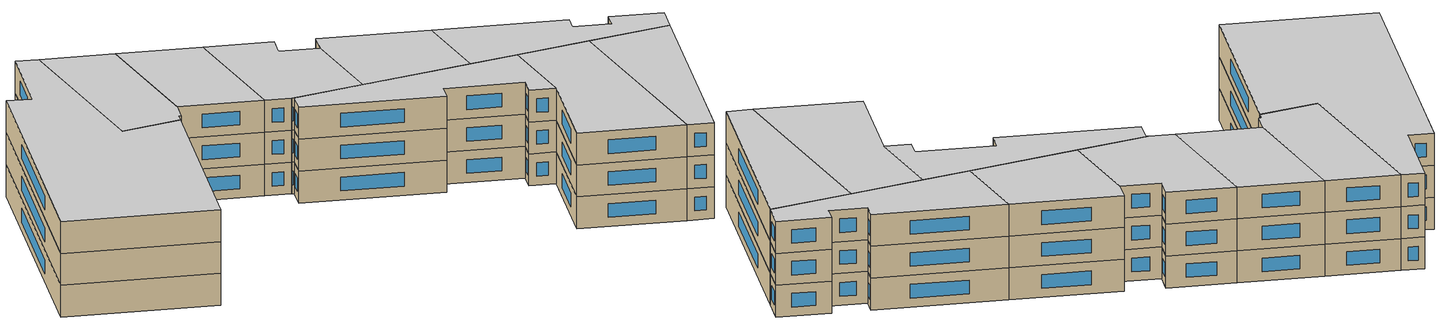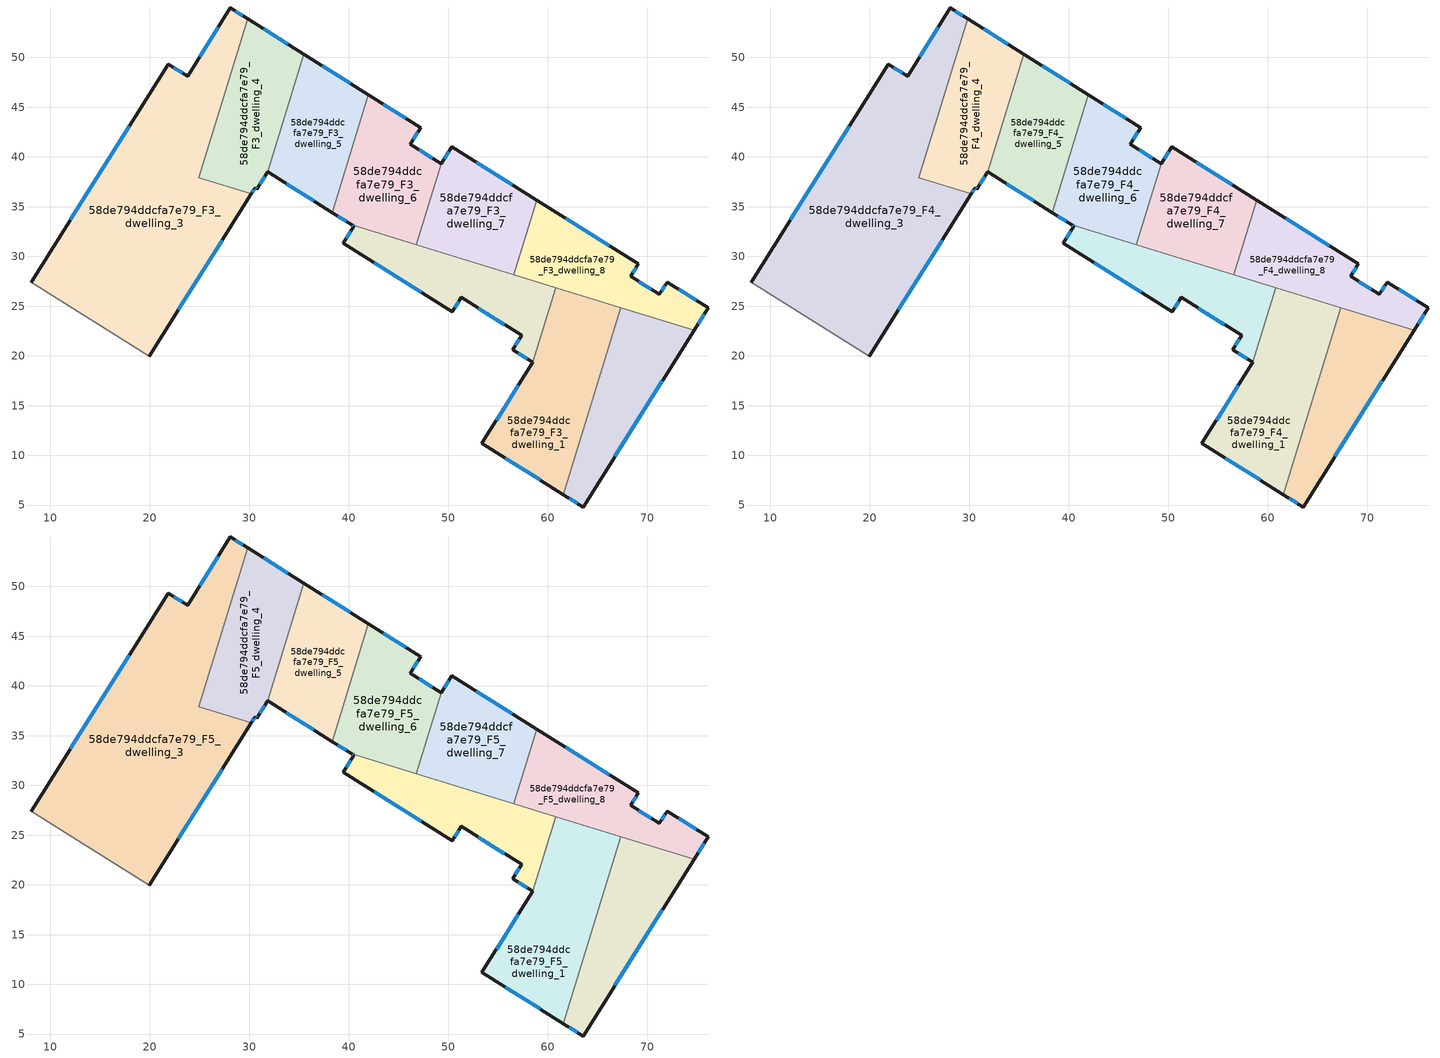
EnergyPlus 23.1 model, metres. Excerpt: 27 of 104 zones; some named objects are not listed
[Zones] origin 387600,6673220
58de794ddcfa7e79_F3_dwelling_0
 floor to 58de794ddcfa7e79_F2_dwelling_0 (EU_floor_Construction): 60.82,26.85 58.51,19.36 56.47,20.63 57.36,22.06 51.29,25.87 50.4,24.45 39.44,31.32 40.51,33.04 40.32,33.16 z9
 wall outside (EU_wall_Construction): 40.32,33.16 40.51,33.04 39.44,31.32 50.4,24.45 51.29,25.87 57.36,22.06 56.47,20.63 58.51,19.36 z9:12
 wall to 58de794ddcfa7e79_F3_dwelling_1 (EU_wall_Construction): 58.51,19.36 60.82,26.85 z9:12
 wall to 58de794ddcfa7e79_F3_dwelling_7 (EU_wall_Construction): 56.57,28.16 46.78,31.17 z9:12
 wall to 58de794ddcfa7e79_F3_dwelling_6 (EU_wall_Construction): 46.78,31.17 40.32,33.16 z9:12
 wall to 58de794ddcfa7e79_F3_dwelling_8 (EU_wall_Construction): 60.81,26.85 56.57,28.16 z9:12
 window (EU_Window_Construction): 40.21,32.55 39.75,31.81 / 40.37,33.13 40.46,33.07 / 57.06,20.27 57.93,19.72 / 57.11,21.66 56.73,21.04 / 53.03,24.78 55.63,23.15 / 50.66,24.85 51.04,25.46 / 42.57,29.36 47.27,26.41 z9.86:11.14
58de794ddcfa7e79_F3_dwelling_1
 floor to 58de794ddcfa7e79_F2_dwelling_1 (EU_floor_Construction): 67.35,24.84 61.56,6.06 53.38,11.19 58.51,19.36 60.82,26.85 z9
 wall outside (EU_wall_Construction): 58.51,19.36 53.38,11.19 61.56,6.06 z9:12
 wall to 58de794ddcfa7e79_F3_dwelling_2 (EU_wall_Construction): 61.56,6.06 67.35,24.84 z9:12
 wall to 58de794ddcfa7e79_F3_dwelling_8 (EU_wall_Construction): 67.35,24.84 60.82,26.85 z9:12
 window (EU_Window_Construction): 55.72,9.72 59.23,7.52 / 57.04,17.03 54.85,13.53 z9.86:11.14
58de794ddcfa7e79_F3_dwelling_2
 floor to 58de794ddcfa7e79_F2_dwelling_2 (EU_floor_Construction): 74.7,22.58 63.55,4.81 61.56,6.06 67.35,24.84 z9
 wall outside (EU_wall_Construction): 61.56,6.06 63.55,4.81 74.7,22.58 z9:12
 wall to 58de794ddcfa7e79_F3_dwelling_8 (EU_wall_Construction): 74.7,22.58 67.35,24.84 z9:12
 window (EU_Window_Construction): 66.74,9.89 71.52,17.5 / 62.13,5.7 62.98,5.17 z9.86:11.14
58de794ddcfa7e79_F3_dwelling_3
 floor to 58de794ddcfa7e79_F2_dwelling_3 (EU_floor_Construction): 29.83,53.88 24.91,37.9 30.19,36.28 19.94,19.95 8.09,27.39 21.86,49.33 23.8,48.11 28.1,54.97 z9
 wall outside (EU_wall_Construction): 29.83,53.88 28.1,54.97 23.8,48.11 21.86,49.33 8.09,27.39 / 19.94,19.95 30.19,36.28 z9:12
 wall to 58de794ddcfa7e79_F3_dwelling_4 (EU_wall_Construction): 30.19,36.28 24.91,37.9 29.83,53.88 z9:12
 wall adiabatic (EU_wall_Construction): 8.09,27.39 19.94,19.95 z9:12
 window (EU_Window_Construction): 23.24,48.46 22.41,48.98 / 26.87,53.01 25.03,50.07 / 29.34,54.19 28.59,54.66 / 22.87,24.62 27.26,31.61 / 17.92,43.07 12.02,33.66 z9.86:11.14
58de794ddcfa7e79_F3_dwelling_4
 floor to 58de794ddcfa7e79_F2_dwelling_4 (EU_floor_Construction): 35.49,50.33 31.84,38.48 30.76,36.77 30.57,36.89 30.19,36.28 24.91,37.9 29.83,53.88 z9
 wall outside (EU_wall_Construction): 35.49,50.33 29.83,53.88 / 30.19,36.28 30.57,36.89 30.76,36.77 31.84,38.48 z9:12
 wall to 58de794ddcfa7e79_F3_dwelling_5 (EU_wall_Construction): 31.84,38.48 35.49,50.33 z9:12
 window (EU_Window_Construction): 33.87,51.35 31.45,52.87 / 31.07,37.26 31.53,37.99 / 30.63,36.86 30.71,36.8 / 30.3,36.45 30.46,36.72 z9.86:11.14
58de794ddcfa7e79_F3_dwelling_5
 floor to 58de794ddcfa7e79_F2_dwelling_5 (EU_floor_Construction): 41.98,46.26 38.33,34.41 31.84,38.48 35.49,50.33 z9
 wall outside (EU_wall_Construction): 41.98,46.26 35.49,50.33 / 31.84,38.48 38.33,34.41 z9:12
 wall to 58de794ddcfa7e79_F3_dwelling_6 (EU_wall_Construction): 38.33,34.41 41.98,46.26 z9:12
 window (EU_Window_Construction): 40.12,47.42 37.34,49.17 / 33.69,37.32 36.47,35.57 z9.86:11.14
58de794ddcfa7e79_F3_dwelling_6
 floor to 58de794ddcfa7e79_F2_dwelling_6 (EU_floor_Construction): 47.25,42.95 46.2,41.27 49.29,39.32 46.78,31.17 40.32,33.16 38.33,34.41 41.98,46.26 z9
 wall outside (EU_wall_Construction): 38.33,34.41 40.32,33.16 / 49.29,39.32 46.2,41.27 47.25,42.95 41.98,46.26 z9:12
 wall to 58de794ddcfa7e79_F3_dwelling_7 (EU_wall_Construction): 46.78,31.17 49.29,39.32 z9:12
 window (EU_Window_Construction): 38.9,34.05 39.75,33.52 / 45.74,43.89 43.48,45.31 / 46.5,41.75 46.95,42.47 / 48.41,39.87 47.08,40.71 z9.86:11.14
58de794ddcfa7e79_F3_dwelling_7
 floor to 58de794ddcfa7e79_F2_dwelling_7 (EU_floor_Construction): 58.88,35.65 56.57,28.16 46.78,31.17 49.29,39.32 50.35,41 z9
 wall outside (EU_wall_Construction): 58.88,35.65 50.35,41 49.29,39.32 z9:12
 wall to 58de794ddcfa7e79_F3_dwelling_8 (EU_wall_Construction): 56.57,28.16 58.88,35.65 z9:12
 window (EU_Window_Construction): 50.05,40.52 49.59,39.8 / 56.44,37.18 52.79,39.47 z9.86:11.14
58de794ddcfa7e79_F3_dwelling_8
 floor to 58de794ddcfa7e79_F2_dwelling_8 (EU_floor_Construction): 71.99,27.42 76.12,24.83 74.7,22.58 56.57,28.16 58.88,35.65 69.1,29.24 68.32,27.99 71.21,26.18 z9
 wall outside (EU_wall_Construction): 74.7,22.58 76.12,24.83 71.99,27.42 71.21,26.18 68.32,27.99 69.1,29.24 58.88,35.65 z9:12
 window (EU_Window_Construction): 71.77,27.07 71.43,26.53 / 74.94,25.57 73.17,26.68 / 75.11,23.22 75.71,24.19 / 66.18,31.07 61.8,33.82 / 68.54,28.35 68.87,28.88 / 70.38,26.7 69.14,27.47 z9.86:11.14
58de794ddcfa7e79_F4_dwelling_0
 floor to 58de794ddcfa7e79_F3_dwelling_0 (EU_floor_Construction): 60.82,26.85 58.51,19.36 56.47,20.63 57.36,22.06 51.29,25.87 50.4,24.45 39.44,31.32 40.51,33.04 40.32,33.16 z12
 wall outside (EU_wall_Construction): 40.32,33.16 40.51,33.04 39.44,31.32 50.4,24.45 51.29,25.87 57.36,22.06 56.47,20.63 58.51,19.36 z12:15
 wall to 58de794ddcfa7e79_F4_dwelling_1 (EU_wall_Construction): 58.51,19.36 60.82,26.85 z12:15
 wall to 58de794ddcfa7e79_F4_dwelling_7 (EU_wall_Construction): 56.57,28.16 46.78,31.17 z12:15
 wall to 58de794ddcfa7e79_F4_dwelling_6 (EU_wall_Construction): 46.78,31.17 40.32,33.16 z12:15
 wall to 58de794ddcfa7e79_F4_dwelling_8 (EU_wall_Construction): 60.81,26.85 56.57,28.16 z12:15
 window (EU_Window_Construction): 40.21,32.55 39.75,31.81 / 40.37,33.13 40.46,33.07 / 57.06,20.27 57.93,19.72 / 57.11,21.66 56.73,21.04 / 53.03,24.78 55.63,23.15 / 50.66,24.85 51.04,25.46 / 42.57,29.36 47.27,26.41 z12.86:14.14
58de794ddcfa7e79_F4_dwelling_1
 floor to 58de794ddcfa7e79_F3_dwelling_1 (EU_floor_Construction): 67.35,24.84 61.56,6.06 53.38,11.19 58.51,19.36 60.82,26.85 z12
 wall outside (EU_wall_Construction): 58.51,19.36 53.38,11.19 61.56,6.06 z12:15
 wall to 58de794ddcfa7e79_F4_dwelling_2 (EU_wall_Construction): 61.56,6.06 67.35,24.84 z12:15
 wall to 58de794ddcfa7e79_F4_dwelling_8 (EU_wall_Construction): 67.35,24.84 60.82,26.85 z12:15
 window (EU_Window_Construction): 55.72,9.72 59.23,7.52 / 57.04,17.03 54.85,13.53 z12.86:14.14
58de794ddcfa7e79_F4_dwelling_2
 floor to 58de794ddcfa7e79_F3_dwelling_2 (EU_floor_Construction): 74.7,22.58 63.55,4.81 61.56,6.06 67.35,24.84 z12
 wall outside (EU_wall_Construction): 61.56,6.06 63.55,4.81 74.7,22.58 z12:15
 wall to 58de794ddcfa7e79_F4_dwelling_8 (EU_wall_Construction): 74.7,22.58 67.35,24.84 z12:15
 window (EU_Window_Construction): 66.74,9.89 71.52,17.5 / 62.13,5.7 62.98,5.17 z12.86:14.14
58de794ddcfa7e79_F4_dwelling_3
 floor to 58de794ddcfa7e79_F3_dwelling_3 (EU_floor_Construction): 29.83,53.88 24.91,37.9 30.19,36.28 19.94,19.95 8.09,27.39 21.86,49.33 23.8,48.11 28.1,54.97 z12
 wall outside (EU_wall_Construction): 29.83,53.88 28.1,54.97 23.8,48.11 21.86,49.33 8.09,27.39 / 19.94,19.95 30.19,36.28 z12:15
 wall to 58de794ddcfa7e79_F4_dwelling_4 (EU_wall_Construction): 30.19,36.28 24.91,37.9 29.83,53.88 z12:15
 wall adiabatic (EU_wall_Construction): 8.09,27.39 19.94,19.95 z12:15
 window (EU_Window_Construction): 23.24,48.46 22.41,48.98 / 26.87,53.01 25.03,50.07 / 29.34,54.19 28.59,54.66 / 22.87,24.62 27.26,31.61 / 17.92,43.07 12.02,33.66 z12.86:14.14
58de794ddcfa7e79_F4_dwelling_4
 floor to 58de794ddcfa7e79_F3_dwelling_4 (EU_floor_Construction): 35.49,50.33 31.84,38.48 30.76,36.77 30.57,36.89 30.19,36.28 24.91,37.9 29.83,53.88 z12
 wall outside (EU_wall_Construction): 35.49,50.33 29.83,53.88 / 30.19,36.28 30.57,36.89 30.76,36.77 31.84,38.48 z12:15
 wall to 58de794ddcfa7e79_F4_dwelling_5 (EU_wall_Construction): 31.84,38.48 35.49,50.33 z12:15
 window (EU_Window_Construction): 33.87,51.35 31.45,52.87 / 31.07,37.26 31.53,37.99 / 30.63,36.86 30.71,36.8 / 30.3,36.45 30.46,36.72 z12.86:14.14
58de794ddcfa7e79_F4_dwelling_5
 floor to 58de794ddcfa7e79_F3_dwelling_5 (EU_floor_Construction): 41.98,46.26 38.33,34.41 31.84,38.48 35.49,50.33 z12
 wall outside (EU_wall_Construction): 41.98,46.26 35.49,50.33 / 31.84,38.48 38.33,34.41 z12:15
 wall to 58de794ddcfa7e79_F4_dwelling_6 (EU_wall_Construction): 38.33,34.41 41.98,46.26 z12:15
 window (EU_Window_Construction): 40.12,47.42 37.34,49.17 / 33.69,37.32 36.47,35.57 z12.86:14.14
58de794ddcfa7e79_F4_dwelling_6
 floor to 58de794ddcfa7e79_F3_dwelling_6 (EU_floor_Construction): 47.25,42.95 46.2,41.27 49.29,39.32 46.78,31.17 40.32,33.16 38.33,34.41 41.98,46.26 z12
 wall outside (EU_wall_Construction): 38.33,34.41 40.32,33.16 / 49.29,39.32 46.2,41.27 47.25,42.95 41.98,46.26 z12:15
 wall to 58de794ddcfa7e79_F4_dwelling_7 (EU_wall_Construction): 46.78,31.17 49.29,39.32 z12:15
 window (EU_Window_Construction): 38.9,34.05 39.75,33.52 / 45.74,43.89 43.48,45.31 / 46.5,41.75 46.95,42.47 / 48.41,39.87 47.08,40.71 z12.86:14.14
58de794ddcfa7e79_F4_dwelling_7
 floor to 58de794ddcfa7e79_F3_dwelling_7 (EU_floor_Construction): 58.88,35.65 56.57,28.16 46.78,31.17 49.29,39.32 50.35,41 z12
 wall outside (EU_wall_Construction): 58.88,35.65 50.35,41 49.29,39.32 z12:15
 wall to 58de794ddcfa7e79_F4_dwelling_8 (EU_wall_Construction): 56.57,28.16 58.88,35.65 z12:15
 window (EU_Window_Construction): 50.05,40.52 49.59,39.8 / 56.44,37.18 52.79,39.47 z12.86:14.14
58de794ddcfa7e79_F4_dwelling_8
 floor to 58de794ddcfa7e79_F3_dwelling_8 (EU_floor_Construction): 71.99,27.42 76.12,24.83 74.7,22.58 56.57,28.16 58.88,35.65 69.1,29.24 68.32,27.99 71.21,26.18 z12
 wall outside (EU_wall_Construction): 74.7,22.58 76.12,24.83 71.99,27.42 71.21,26.18 68.32,27.99 69.1,29.24 58.88,35.65 z12:15
 window (EU_Window_Construction): 71.77,27.07 71.43,26.53 / 74.94,25.57 73.17,26.68 / 75.11,23.22 75.71,24.19 / 66.18,31.07 61.8,33.82 / 68.54,28.35 68.87,28.88 / 70.38,26.7 69.14,27.47 z12.86:14.14
58de794ddcfa7e79_F5_dwelling_0
 floor to 58de794ddcfa7e79_F4_dwelling_0 (EU_floor_Construction): 60.82,26.85 58.51,19.36 56.47,20.63 57.36,22.06 51.29,25.87 50.4,24.45 39.44,31.32 40.51,33.04 40.32,33.16 z15
 wall outside (EU_wall_Construction): 40.32,33.16 40.51,33.04 39.44,31.32 50.4,24.45 51.29,25.87 57.36,22.06 56.47,20.63 58.51,19.36 z15:18
 wall to 58de794ddcfa7e79_F5_dwelling_1 (EU_wall_Construction): 58.51,19.36 60.82,26.85 z15:18
 wall to 58de794ddcfa7e79_F5_dwelling_7 (EU_wall_Construction): 56.57,28.16 46.78,31.17 z15:18
 wall to 58de794ddcfa7e79_F5_dwelling_6 (EU_wall_Construction): 46.78,31.17 40.32,33.16 z15:18
 wall to 58de794ddcfa7e79_F5_dwelling_8 (EU_wall_Construction): 60.81,26.85 56.57,28.16 z15:18
 window (EU_Window_Construction): 40.21,32.55 39.75,31.81 / 40.37,33.13 40.46,33.07 / 57.06,20.27 57.93,19.72 / 57.11,21.66 56.73,21.04 / 53.03,24.78 55.63,23.15 / 50.66,24.85 51.04,25.46 / 42.57,29.36 47.27,26.41 z15.86:17.14
 ceiling to 58de794ddcfa7e79_F6_dwelling_0 (EU_floor_Construction): 58.51,19.36 60.82,26.85 40.32,33.16 40.51,33.04 39.44,31.32 50.4,24.45 51.29,25.87 57.36,22.06 56.47,20.63 z18
58de794ddcfa7e79_F5_dwelling_1
 floor to 58de794ddcfa7e79_F4_dwelling_1 (EU_floor_Construction): 67.35,24.84 61.56,6.06 53.38,11.19 58.51,19.36 60.82,26.85 z15
 wall outside (EU_wall_Construction): 58.51,19.36 53.38,11.19 61.56,6.06 z15:18
 wall to 58de794ddcfa7e79_F5_dwelling_2 (EU_wall_Construction): 61.56,6.06 67.35,24.84 z15:18
 wall to 58de794ddcfa7e79_F5_dwelling_8 (EU_wall_Construction): 67.35,24.84 60.82,26.85 z15:18
 window (EU_Window_Construction): 55.72,9.72 59.23,7.52 / 57.04,17.03 54.85,13.53 z15.86:17.14
 ceiling to 58de794ddcfa7e79_F6_dwelling_1 (EU_floor_Construction): 61.56,6.06 67.35,24.84 60.82,26.85 58.51,19.36 53.38,11.19 z18
58de794ddcfa7e79_F5_dwelling_2
 floor to 58de794ddcfa7e79_F4_dwelling_2 (EU_floor_Construction): 74.7,22.58 63.55,4.81 61.56,6.06 67.35,24.84 z15
 wall outside (EU_wall_Construction): 61.56,6.06 63.55,4.81 74.7,22.58 z15:18
 wall to 58de794ddcfa7e79_F5_dwelling_8 (EU_wall_Construction): 74.7,22.58 67.35,24.84 z15:18
 window (EU_Window_Construction): 66.74,9.89 71.52,17.5 / 62.13,5.7 62.98,5.17 z15.86:17.14
 ceiling to 58de794ddcfa7e79_F6_dwelling_2 (EU_floor_Construction): 63.55,4.81 74.7,22.58 67.35,24.84 61.56,6.06 z18
58de794ddcfa7e79_F5_dwelling_3
 floor to 58de794ddcfa7e79_F4_dwelling_3 (EU_floor_Construction): 29.83,53.88 24.91,37.9 30.19,36.28 19.94,19.95 8.09,27.39 21.86,49.33 23.8,48.11 28.1,54.97 z15
 wall outside (EU_wall_Construction): 29.83,53.88 28.1,54.97 23.8,48.11 21.86,49.33 8.09,27.39 / 19.94,19.95 30.19,36.28 z15:18
 wall to 58de794ddcfa7e79_F5_dwelling_4 (EU_wall_Construction): 30.19,36.28 24.91,37.9 29.83,53.88 z15:18
 wall adiabatic (EU_wall_Construction): 8.09,27.39 19.94,19.95 z15:18
 window (EU_Window_Construction): 23.24,48.46 22.41,48.98 / 26.87,53.01 25.03,50.07 / 29.34,54.19 28.59,54.66 / 22.87,24.62 27.26,31.61 / 17.92,43.07 12.02,33.66 z15.86:17.14
 ceiling to 58de794ddcfa7e79_F6_dwelling_3 (EU_floor_Construction): 19.94,19.95 30.19,36.28 24.91,37.9 29.83,53.88 28.1,54.97 23.8,48.11 21.86,49.33 8.09,27.39 z18
58de794ddcfa7e79_F5_dwelling_4
 floor to 58de794ddcfa7e79_F4_dwelling_4 (EU_floor_Construction): 35.49,50.33 31.84,38.48 30.76,36.77 30.57,36.89 30.19,36.28 24.91,37.9 29.83,53.88 z15
 wall outside (EU_wall_Construction): 35.49,50.33 29.83,53.88 / 30.19,36.28 30.57,36.89 30.76,36.77 31.84,38.48 z15:18
 wall to 58de794ddcfa7e79_F5_dwelling_5 (EU_wall_Construction): 31.84,38.48 35.49,50.33 z15:18
 window (EU_Window_Construction): 33.87,51.35 31.45,52.87 / 31.07,37.26 31.53,37.99 / 30.63,36.86 30.71,36.8 / 30.3,36.45 30.46,36.72 z15.86:17.14
 ceiling to 58de794ddcfa7e79_F6_dwelling_4 (EU_floor_Construction): 31.84,38.48 35.49,50.33 29.83,53.88 24.91,37.9 30.19,36.28 30.57,36.89 30.76,36.77 z18
58de794ddcfa7e79_F5_dwelling_5
 floor to 58de794ddcfa7e79_F4_dwelling_5 (EU_floor_Construction): 41.98,46.26 38.33,34.41 31.84,38.48 35.49,50.33 z15
 wall outside (EU_wall_Construction): 41.98,46.26 35.49,50.33 / 31.84,38.48 38.33,34.41 z15:18
 wall to 58de794ddcfa7e79_F5_dwelling_6 (EU_wall_Construction): 38.33,34.41 41.98,46.26 z15:18
 window (EU_Window_Construction): 40.12,47.42 37.34,49.17 / 33.69,37.32 36.47,35.57 z15.86:17.14
 ceiling to 58de794ddcfa7e79_F6_dwelling_5 (EU_floor_Construction): 38.33,34.41 41.98,46.26 35.49,50.33 31.84,38.48 z18
58de794ddcfa7e79_F5_dwelling_6
 floor to 58de794ddcfa7e79_F4_dwelling_6 (EU_floor_Construction): 47.25,42.95 46.2,41.27 49.29,39.32 46.78,31.17 40.32,33.16 38.33,34.41 41.98,46.26 z15
 wall outside (EU_wall_Construction): 38.33,34.41 40.32,33.16 / 49.29,39.32 46.2,41.27 47.25,42.95 41.98,46.26 z15:18
 wall to 58de794ddcfa7e79_F5_dwelling_7 (EU_wall_Construction): 46.78,31.17 49.29,39.32 z15:18
 window (EU_Window_Construction): 38.9,34.05 39.75,33.52 / 45.74,43.89 43.48,45.31 / 46.5,41.75 46.95,42.47 / 48.41,39.87 47.08,40.71 z15.86:17.14
 ceiling to 58de794ddcfa7e79_F6_dwelling_6 (EU_floor_Construction): 46.78,31.17 49.29,39.32 46.2,41.27 47.25,42.95 41.98,46.26 38.33,34.41 40.32,33.16 z18
58de794ddcfa7e79_F5_dwelling_7
 floor to 58de794ddcfa7e79_F4_dwelling_7 (EU_floor_Construction): 58.88,35.65 56.57,28.16 46.78,31.17 49.29,39.32 50.35,41 z15
 wall outside (EU_wall_Construction): 58.88,35.65 50.35,41 49.29,39.32 z15:18
 wall to 58de794ddcfa7e79_F5_dwelling_8 (EU_wall_Construction): 56.57,28.16 58.88,35.65 z15:18
 window (EU_Window_Construction): 50.05,40.52 49.59,39.8 / 56.44,37.18 52.79,39.47 z15.86:17.14
 ceiling to 58de794ddcfa7e79_F6_dwelling_7 (EU_floor_Construction): 56.57,28.16 58.88,35.65 50.35,41 49.29,39.32 46.78,31.17 z18
58de794ddcfa7e79_F5_dwelling_8
 floor to 58de794ddcfa7e79_F4_dwelling_8 (EU_floor_Construction): 71.99,27.42 76.12,24.83 74.7,22.58 56.57,28.16 58.88,35.65 69.1,29.24 68.32,27.99 71.21,26.18 z15
 wall outside (EU_wall_Construction): 74.7,22.58 76.12,24.83 71.99,27.42 71.21,26.18 68.32,27.99 69.1,29.24 58.88,35.65 z15:18
 window (EU_Window_Construction): 71.77,27.07 71.43,26.53 / 74.94,25.57 73.17,26.68 / 75.11,23.22 75.71,24.19 / 66.18,31.07 61.8,33.82 / 68.54,28.35 68.87,28.88 / 70.38,26.7 69.14,27.47 z15.86:17.14
 ceiling to 58de794ddcfa7e79_F6_dwelling_8 (EU_floor_Construction): 74.7,22.58 76.12,24.83 71.99,27.42 71.21,26.18 68.32,27.99 69.1,29.24 58.88,35.65 56.57,28.16 z18
[Building]
EU S2 Campaign: North Axis=0; Terrain=City; Solar Distribution=FullExterior
[Site:Location]
Helsinki-Vantaa.AP: Latitude=60.317; Longitude=24.963; Time Zone=2; Elevation=54.6
[SizingPeriod:WeatherFileDays]
AnnualSizingPeriod: Begin Month=1; Begin Day of Month=1; End Month=12; End Day of Month=31; Day of Week for Start Day=Monday; Use Weather File Daylight Saving Period=No; Use Weather File Rain and Snow Indicators=No
[MATERIAL]
EU_InternalMass_Material: Roughness=MediumRough; Thickness=0.1; Conductivity=1; Density=1800; Specific Heat=900; Thermal Absorptance=0.9; Solar Absorptance=0.7; Visible Absorptance=0.7
[MATERIAL:NOMASS] Roughness=MediumRough; Thermal Absorptance=0.9; Solar Absorptance=0.7; Visible Absorptance=0.7
Name | Thermal Resistance
EU_wall_NoMass | 5.91765
EU_floor_NoMass | 6.2875
[WINDOWMATERIAL:SIMPLEGLAZINGSYSTEM]
EU_Window_SimpleGlazing: UFactor=0.994035; Solar Heat Gain Coefficient=0.7; Visible Transmittance=0.7
[CONSTRUCTION]
EU_wall_Construction: EU_wall_NoMass
EU_floor_Construction: EU_floor_NoMass
EU_Window_Construction: EU_Window_SimpleGlazing
EU_InternalMass_Construction: EU_InternalMass_Material
[ZONE] Type=1; Multiplier=1; Ceiling Height=autocalculate; Floor Area=autocalculate; Part of Total Floor Area=Yes
Name | Volume
58de794ddcfa7e79_F3_dwelling_0; 58de794ddcfa7e79_F4_dwelling_0; 58de794ddcfa7e79_F5_dwelling_0 | 283.638
58de794ddcfa7e79_F3_dwelling_1; 58de794ddcfa7e79_F4_dwelling_1; 58de794ddcfa7e79_F5_dwelling_1 | 421.529
58de794ddcfa7e79_F3_dwelling_2; 58de794ddcfa7e79_F4_dwelling_2; 58de794ddcfa7e79_F5_dwelling_2 | 300.791
58de794ddcfa7e79_F3_dwelling_3; 58de794ddcfa7e79_F4_dwelling_3; 58de794ddcfa7e79_F5_dwelling_3 | 1019.98
58de794ddcfa7e79_F3_dwelling_4; 58de794ddcfa7e79_F4_dwelling_4; 58de794ddcfa7e79_F5_dwelling_4 | 303.579
58de794ddcfa7e79_F3_dwelling_5; 58de794ddcfa7e79_F4_dwelling_5; 58de794ddcfa7e79_F5_dwelling_5 | 275.238
58de794ddcfa7e79_F3_dwelling_6; 58de794ddcfa7e79_F4_dwelling_6; 58de794ddcfa7e79_F5_dwelling_6 | 297.292
58de794ddcfa7e79_F3_dwelling_7; 58de794ddcfa7e79_F4_dwelling_7; 58de794ddcfa7e79_F5_dwelling_7 | 281.511
58de794ddcfa7e79_F3_dwelling_8; 58de794ddcfa7e79_F4_dwelling_8; 58de794ddcfa7e79_F5_dwelling_8 | 289.388
[INTERNALMASS] Construction=EU_InternalMass_Construction
Name | Zone or ZoneList | Surface Area
58de794ddcfa7e79_F3_dwelling_0_EU_InternalMass | 58de794ddcfa7e79_F3_dwelling_0 | 94.546
58de794ddcfa7e79_F3_dwelling_1_EU_InternalMass | 58de794ddcfa7e79_F3_dwelling_1 | 140.51
58de794ddcfa7e79_F3_dwelling_2_EU_InternalMass | 58de794ddcfa7e79_F3_dwelling_2 | 100.264
58de794ddcfa7e79_F3_dwelling_3_EU_InternalMass | 58de794ddcfa7e79_F3_dwelling_3 | 339.994
58de794ddcfa7e79_F3_dwelling_4_EU_InternalMass | 58de794ddcfa7e79_F3_dwelling_4 | 101.193
58de794ddcfa7e79_F3_dwelling_5_EU_InternalMass | 58de794ddcfa7e79_F3_dwelling_5 | 91.7463
58de794ddcfa7e79_F3_dwelling_6_EU_InternalMass | 58de794ddcfa7e79_F3_dwelling_6 | 99.0975
58de794ddcfa7e79_F3_dwelling_7_EU_InternalMass | 58de794ddcfa7e79_F3_dwelling_7 | 93.8366
58de794ddcfa7e79_F3_dwelling_8_EU_InternalMass | 58de794ddcfa7e79_F3_dwelling_8 | 96.4626
58de794ddcfa7e79_F4_dwelling_0_EU_InternalMass | 58de794ddcfa7e79_F4_dwelling_0 | 94.546
58de794ddcfa7e79_F4_dwelling_1_EU_InternalMass | 58de794ddcfa7e79_F4_dwelling_1 | 140.51
58de794ddcfa7e79_F4_dwelling_2_EU_InternalMass | 58de794ddcfa7e79_F4_dwelling_2 | 100.264
58de794ddcfa7e79_F4_dwelling_3_EU_InternalMass | 58de794ddcfa7e79_F4_dwelling_3 | 339.994
58de794ddcfa7e79_F4_dwelling_4_EU_InternalMass | 58de794ddcfa7e79_F4_dwelling_4 | 101.193
58de794ddcfa7e79_F4_dwelling_5_EU_InternalMass | 58de794ddcfa7e79_F4_dwelling_5 | 91.7463
58de794ddcfa7e79_F4_dwelling_6_EU_InternalMass | 58de794ddcfa7e79_F4_dwelling_6 | 99.0975
58de794ddcfa7e79_F4_dwelling_7_EU_InternalMass | 58de794ddcfa7e79_F4_dwelling_7 | 93.8366
58de794ddcfa7e79_F4_dwelling_8_EU_InternalMass | 58de794ddcfa7e79_F4_dwelling_8 | 96.4626
58de794ddcfa7e79_F5_dwelling_0_EU_InternalMass | 58de794ddcfa7e79_F5_dwelling_0 | 94.546
58de794ddcfa7e79_F5_dwelling_1_EU_InternalMass | 58de794ddcfa7e79_F5_dwelling_1 | 140.51
58de794ddcfa7e79_F5_dwelling_2_EU_InternalMass | 58de794ddcfa7e79_F5_dwelling_2 | 100.264
58de794ddcfa7e79_F5_dwelling_3_EU_InternalMass | 58de794ddcfa7e79_F5_dwelling_3 | 339.994
58de794ddcfa7e79_F5_dwelling_4_EU_InternalMass | 58de794ddcfa7e79_F5_dwelling_4 | 101.193
58de794ddcfa7e79_F5_dwelling_5_EU_InternalMass | 58de794ddcfa7e79_F5_dwelling_5 | 91.7463
58de794ddcfa7e79_F5_dwelling_6_EU_InternalMass | 58de794ddcfa7e79_F5_dwelling_6 | 99.0975
58de794ddcfa7e79_F5_dwelling_7_EU_InternalMass | 58de794ddcfa7e79_F5_dwelling_7 | 93.8366
58de794ddcfa7e79_F5_dwelling_8_EU_InternalMass | 58de794ddcfa7e79_F5_dwelling_8 | 96.4626
[OTHEREQUIPMENT] Fuel Type=Electricity; Design Level Calculation Method=Watts/Area; Power per Zone Floor Area=1; Fraction Latent=0; Fraction Radiant=0; Fraction Lost=0; Carbon Dioxide Generation Rate=0; EndUse Subcategory=EU_Step8_InternalGains
Name | Zone or ZoneList or Space or SpaceList | Schedule
EU_Step8_InternalGain_58de794ddcfa7e79_F3_dwelling_0_f000 | 58de794ddcfa7e79_F3_dwelling_0 | EU_Step8_GainSchedule_58de794ddcfa7e79_F3_dwelling_0_f000
EU_Step8_InternalGain_58de794ddcfa7e79_F3_dwelling_1_f000 | 58de794ddcfa7e79_F3_dwelling_1 | EU_Step8_GainSchedule_58de794ddcfa7e79_F3_dwelling_1_f000
EU_Step8_InternalGain_58de794ddcfa7e79_F3_dwelling_2_f000 | 58de794ddcfa7e79_F3_dwelling_2 | EU_Step8_GainSchedule_58de794ddcfa7e79_F3_dwelling_2_f000
EU_Step8_InternalGain_58de794ddcfa7e79_F3_dwelling_3_f000 | 58de794ddcfa7e79_F3_dwelling_3 | EU_Step8_GainSchedule_58de794ddcfa7e79_F3_dwelling_3_f000
EU_Step8_InternalGain_58de794ddcfa7e79_F3_dwelling_4_f000 | 58de794ddcfa7e79_F3_dwelling_4 | EU_Step8_GainSchedule_58de794ddcfa7e79_F3_dwelling_4_f000
EU_Step8_InternalGain_58de794ddcfa7e79_F3_dwelling_5_f000 | 58de794ddcfa7e79_F3_dwelling_5 | EU_Step8_GainSchedule_58de794ddcfa7e79_F3_dwelling_5_f000
EU_Step8_InternalGain_58de794ddcfa7e79_F3_dwelling_6_f000 | 58de794ddcfa7e79_F3_dwelling_6 | EU_Step8_GainSchedule_58de794ddcfa7e79_F3_dwelling_6_f000
EU_Step8_InternalGain_58de794ddcfa7e79_F3_dwelling_7_f000 | 58de794ddcfa7e79_F3_dwelling_7 | EU_Step8_GainSchedule_58de794ddcfa7e79_F3_dwelling_7_f000
EU_Step8_InternalGain_58de794ddcfa7e79_F3_dwelling_8_f000 | 58de794ddcfa7e79_F3_dwelling_8 | EU_Step8_GainSchedule_58de794ddcfa7e79_F3_dwelling_8_f000
EU_Step8_InternalGain_58de794ddcfa7e79_F4_dwelling_0_f000 | 58de794ddcfa7e79_F4_dwelling_0 | EU_Step8_GainSchedule_58de794ddcfa7e79_F4_dwelling_0_f000
EU_Step8_InternalGain_58de794ddcfa7e79_F4_dwelling_1_f000 | 58de794ddcfa7e79_F4_dwelling_1 | EU_Step8_GainSchedule_58de794ddcfa7e79_F4_dwelling_1_f000
EU_Step8_InternalGain_58de794ddcfa7e79_F4_dwelling_2_f000 | 58de794ddcfa7e79_F4_dwelling_2 | EU_Step8_GainSchedule_58de794ddcfa7e79_F4_dwelling_2_f000
EU_Step8_InternalGain_58de794ddcfa7e79_F4_dwelling_3_f000 | 58de794ddcfa7e79_F4_dwelling_3 | EU_Step8_GainSchedule_58de794ddcfa7e79_F4_dwelling_3_f000
EU_Step8_InternalGain_58de794ddcfa7e79_F4_dwelling_4_f000 | 58de794ddcfa7e79_F4_dwelling_4 | EU_Step8_GainSchedule_58de794ddcfa7e79_F4_dwelling_4_f000
EU_Step8_InternalGain_58de794ddcfa7e79_F4_dwelling_5_f000 | 58de794ddcfa7e79_F4_dwelling_5 | EU_Step8_GainSchedule_58de794ddcfa7e79_F4_dwelling_5_f000
EU_Step8_InternalGain_58de794ddcfa7e79_F4_dwelling_6_f000 | 58de794ddcfa7e79_F4_dwelling_6 | EU_Step8_GainSchedule_58de794ddcfa7e79_F4_dwelling_6_f000
EU_Step8_InternalGain_58de794ddcfa7e79_F4_dwelling_7_f000 | 58de794ddcfa7e79_F4_dwelling_7 | EU_Step8_GainSchedule_58de794ddcfa7e79_F4_dwelling_7_f000
EU_Step8_InternalGain_58de794ddcfa7e79_F4_dwelling_8_f000 | 58de794ddcfa7e79_F4_dwelling_8 | EU_Step8_GainSchedule_58de794ddcfa7e79_F4_dwelling_8_f000
EU_Step8_InternalGain_58de794ddcfa7e79_F5_dwelling_0_f000 | 58de794ddcfa7e79_F5_dwelling_0 | EU_Step8_GainSchedule_58de794ddcfa7e79_F5_dwelling_0_f000
EU_Step8_InternalGain_58de794ddcfa7e79_F5_dwelling_1_f000 | 58de794ddcfa7e79_F5_dwelling_1 | EU_Step8_GainSchedule_58de794ddcfa7e79_F5_dwelling_1_f000
EU_Step8_InternalGain_58de794ddcfa7e79_F5_dwelling_2_f000 | 58de794ddcfa7e79_F5_dwelling_2 | EU_Step8_GainSchedule_58de794ddcfa7e79_F5_dwelling_2_f000
EU_Step8_InternalGain_58de794ddcfa7e79_F5_dwelling_3_f000 | 58de794ddcfa7e79_F5_dwelling_3 | EU_Step8_GainSchedule_58de794ddcfa7e79_F5_dwelling_3_f000
EU_Step8_InternalGain_58de794ddcfa7e79_F5_dwelling_4_f000 | 58de794ddcfa7e79_F5_dwelling_4 | EU_Step8_GainSchedule_58de794ddcfa7e79_F5_dwelling_4_f000
EU_Step8_InternalGain_58de794ddcfa7e79_F5_dwelling_5_f000 | 58de794ddcfa7e79_F5_dwelling_5 | EU_Step8_GainSchedule_58de794ddcfa7e79_F5_dwelling_5_f000
EU_Step8_InternalGain_58de794ddcfa7e79_F5_dwelling_6_f000 | 58de794ddcfa7e79_F5_dwelling_6 | EU_Step8_GainSchedule_58de794ddcfa7e79_F5_dwelling_6_f000
EU_Step8_InternalGain_58de794ddcfa7e79_F5_dwelling_7_f000 | 58de794ddcfa7e79_F5_dwelling_7 | EU_Step8_GainSchedule_58de794ddcfa7e79_F5_dwelling_7_f000
EU_Step8_InternalGain_58de794ddcfa7e79_F5_dwelling_8_f000 | 58de794ddcfa7e79_F5_dwelling_8 | EU_Step8_GainSchedule_58de794ddcfa7e79_F5_dwelling_8_f000
[ZONEVENTILATION:DESIGNFLOWRATE] Schedule=EU_AlwaysOn; Design Flow Rate Calculation Method=AirChanges/Hour; Air Changes per Hour=0.596421; Ventilation Type=Natural; Fan Pressure Rise=0; Fan Total Efficiency=1; Constant Term Coefficient=1; Temperature Term Coefficient=0; Velocity Term Coefficient=0; Velocity Squared Term Coefficient=0; Minimum Indoor Temperature=-100; Maximum Indoor Temperature=100; Delta Temperature=-100; Minimum Outdoor Temperature=-100; Maximum Outdoor Temperature=100; Maximum Wind Speed=40
Name | Zone or ZoneList or Space or SpaceList
EU_ConstantAir_58de794ddcfa7e79_F3_dwelling_0 | 58de794ddcfa7e79_F3_dwelling_0
EU_ConstantAir_58de794ddcfa7e79_F3_dwelling_1 | 58de794ddcfa7e79_F3_dwelling_1
EU_ConstantAir_58de794ddcfa7e79_F3_dwelling_2 | 58de794ddcfa7e79_F3_dwelling_2
EU_ConstantAir_58de794ddcfa7e79_F3_dwelling_3 | 58de794ddcfa7e79_F3_dwelling_3
EU_ConstantAir_58de794ddcfa7e79_F3_dwelling_4 | 58de794ddcfa7e79_F3_dwelling_4
EU_ConstantAir_58de794ddcfa7e79_F3_dwelling_5 | 58de794ddcfa7e79_F3_dwelling_5
EU_ConstantAir_58de794ddcfa7e79_F3_dwelling_6 | 58de794ddcfa7e79_F3_dwelling_6
EU_ConstantAir_58de794ddcfa7e79_F3_dwelling_7 | 58de794ddcfa7e79_F3_dwelling_7
EU_ConstantAir_58de794ddcfa7e79_F3_dwelling_8 | 58de794ddcfa7e79_F3_dwelling_8
EU_ConstantAir_58de794ddcfa7e79_F4_dwelling_0 | 58de794ddcfa7e79_F4_dwelling_0
EU_ConstantAir_58de794ddcfa7e79_F4_dwelling_1 | 58de794ddcfa7e79_F4_dwelling_1
EU_ConstantAir_58de794ddcfa7e79_F4_dwelling_2 | 58de794ddcfa7e79_F4_dwelling_2
EU_ConstantAir_58de794ddcfa7e79_F4_dwelling_3 | 58de794ddcfa7e79_F4_dwelling_3
EU_ConstantAir_58de794ddcfa7e79_F4_dwelling_4 | 58de794ddcfa7e79_F4_dwelling_4
EU_ConstantAir_58de794ddcfa7e79_F4_dwelling_5 | 58de794ddcfa7e79_F4_dwelling_5
EU_ConstantAir_58de794ddcfa7e79_F4_dwelling_6 | 58de794ddcfa7e79_F4_dwelling_6
EU_ConstantAir_58de794ddcfa7e79_F4_dwelling_7 | 58de794ddcfa7e79_F4_dwelling_7
EU_ConstantAir_58de794ddcfa7e79_F4_dwelling_8 | 58de794ddcfa7e79_F4_dwelling_8
EU_ConstantAir_58de794ddcfa7e79_F5_dwelling_0 | 58de794ddcfa7e79_F5_dwelling_0
EU_ConstantAir_58de794ddcfa7e79_F5_dwelling_1 | 58de794ddcfa7e79_F5_dwelling_1
EU_ConstantAir_58de794ddcfa7e79_F5_dwelling_2 | 58de794ddcfa7e79_F5_dwelling_2
EU_ConstantAir_58de794ddcfa7e79_F5_dwelling_3 | 58de794ddcfa7e79_F5_dwelling_3
EU_ConstantAir_58de794ddcfa7e79_F5_dwelling_4 | 58de794ddcfa7e79_F5_dwelling_4
EU_ConstantAir_58de794ddcfa7e79_F5_dwelling_5 | 58de794ddcfa7e79_F5_dwelling_5
EU_ConstantAir_58de794ddcfa7e79_F5_dwelling_6 | 58de794ddcfa7e79_F5_dwelling_6
EU_ConstantAir_58de794ddcfa7e79_F5_dwelling_7 | 58de794ddcfa7e79_F5_dwelling_7
EU_ConstantAir_58de794ddcfa7e79_F5_dwelling_8 | 58de794ddcfa7e79_F5_dwelling_8
[HVACTEMPLATE:ZONE:IDEALLOADSAIRSYSTEM] System Availability Schedule=EU_AlwaysOn; Maximum Heating Supply Air Temperature=50; Minimum Cooling Supply Air Temperature=13; Maximum Heating Supply Air Humidity Ratio=0.0156; Minimum Cooling Supply Air Humidity Ratio=0.0077; Heating Limit=NoLimit; Cooling Limit=NoLimit; Heating Availability Schedule=EU_AlwaysOn; Cooling Availability Schedule=EU_CoolingOff; Dehumidification Control Type=ConstantSensibleHeatRatio; Cooling Sensible Heat Ratio=0.7; Dehumidification Setpoint=60; Humidification Control Type=None; Humidification Setpoint=30; Outdoor Air Method=None; Outdoor Air Flow Rate per Person=0.00944; Outdoor Air Flow Rate per Zone Floor Area=0; Outdoor Air Flow Rate per Zone=0; Demand Controlled Ventilation Type=None; Outdoor Air Economizer Type=NoEconomizer; Heat Recovery Type=None; Sensible Heat Recovery Effectiveness=0.7; Latent Heat Recovery Effectiveness=0.65
Name | Template Thermostat
58de794ddcfa7e79_F3_dwelling_0 | EU_HeatOnly_58de794ddcfa7e79_F3_dwelling_0
58de794ddcfa7e79_F3_dwelling_1 | EU_HeatOnly_58de794ddcfa7e79_F3_dwelling_1
58de794ddcfa7e79_F3_dwelling_2 | EU_HeatOnly_58de794ddcfa7e79_F3_dwelling_2
58de794ddcfa7e79_F3_dwelling_3 | EU_HeatOnly_58de794ddcfa7e79_F3_dwelling_3
58de794ddcfa7e79_F3_dwelling_4 | EU_HeatOnly_58de794ddcfa7e79_F3_dwelling_4
58de794ddcfa7e79_F3_dwelling_5 | EU_HeatOnly_58de794ddcfa7e79_F3_dwelling_5
58de794ddcfa7e79_F3_dwelling_6 | EU_HeatOnly_58de794ddcfa7e79_F3_dwelling_6
58de794ddcfa7e79_F3_dwelling_7 | EU_HeatOnly_58de794ddcfa7e79_F3_dwelling_7
58de794ddcfa7e79_F3_dwelling_8 | EU_HeatOnly_58de794ddcfa7e79_F3_dwelling_8
58de794ddcfa7e79_F4_dwelling_0 | EU_HeatOnly_58de794ddcfa7e79_F4_dwelling_0
58de794ddcfa7e79_F4_dwelling_1 | EU_HeatOnly_58de794ddcfa7e79_F4_dwelling_1
58de794ddcfa7e79_F4_dwelling_2 | EU_HeatOnly_58de794ddcfa7e79_F4_dwelling_2
58de794ddcfa7e79_F4_dwelling_3 | EU_HeatOnly_58de794ddcfa7e79_F4_dwelling_3
58de794ddcfa7e79_F4_dwelling_4 | EU_HeatOnly_58de794ddcfa7e79_F4_dwelling_4
58de794ddcfa7e79_F4_dwelling_5 | EU_HeatOnly_58de794ddcfa7e79_F4_dwelling_5
58de794ddcfa7e79_F4_dwelling_6 | EU_HeatOnly_58de794ddcfa7e79_F4_dwelling_6
58de794ddcfa7e79_F4_dwelling_7 | EU_HeatOnly_58de794ddcfa7e79_F4_dwelling_7
58de794ddcfa7e79_F4_dwelling_8 | EU_HeatOnly_58de794ddcfa7e79_F4_dwelling_8
58de794ddcfa7e79_F5_dwelling_0 | EU_HeatOnly_58de794ddcfa7e79_F5_dwelling_0
58de794ddcfa7e79_F5_dwelling_1 | EU_HeatOnly_58de794ddcfa7e79_F5_dwelling_1
58de794ddcfa7e79_F5_dwelling_2 | EU_HeatOnly_58de794ddcfa7e79_F5_dwelling_2
58de794ddcfa7e79_F5_dwelling_3 | EU_HeatOnly_58de794ddcfa7e79_F5_dwelling_3
58de794ddcfa7e79_F5_dwelling_4 | EU_HeatOnly_58de794ddcfa7e79_F5_dwelling_4
58de794ddcfa7e79_F5_dwelling_5 | EU_HeatOnly_58de794ddcfa7e79_F5_dwelling_5
58de794ddcfa7e79_F5_dwelling_6 | EU_HeatOnly_58de794ddcfa7e79_F5_dwelling_6
58de794ddcfa7e79_F5_dwelling_7 | EU_HeatOnly_58de794ddcfa7e79_F5_dwelling_7
58de794ddcfa7e79_F5_dwelling_8 | EU_HeatOnly_58de794ddcfa7e79_F5_dwelling_8
[SIZING:ZONE] Zone Cooling Design Supply Air Temperature Input Method=SupplyAirTemperature; Zone Cooling Design Supply Air Temperature=13; Zone Heating Design Supply Air Temperature Input Method=SupplyAirTemperature; Zone Heating Design Supply Air Temperature=50; Zone Cooling Design Supply Air Humidity Ratio=0.008; Zone Heating Design Supply Air Humidity Ratio=0.008; Cooling Design Air Flow Method=DesignDay; Cooling Design Air Flow Rate=0; Cooling Minimum Air Flow per Zone Floor Area=0.000762; Cooling Minimum Air Flow=0; Cooling Minimum Air Flow Fraction=0.2; Heating Design Air Flow Method=DesignDay; Heating Design Air Flow Rate=0; Heating Maximum Air Flow per Zone Floor Area=0.002032; Heating Maximum Air Flow=0.141576; Heating Maximum Air Flow Fraction=0.3; Account for Dedicated Outdoor Air System=No; Dedicated Outdoor Air System Control Strategy=NeutralSupplyAir; Dedicated Outdoor Air Low Setpoint Temperature for Design=autosize; Dedicated Outdoor Air High Setpoint Temperature for Design=autosize; Zone Load Sizing Method=Sensible Load Only No Latent Load; Zone Latent Cooling Design Supply Air Humidity Ratio Input Method=HumidityRatioDifference; Zone Cooling Design Supply Air Humidity Ratio Difference=0.005; Zone Latent Heating Design Supply Air Humidity Ratio Input Method=HumidityRatioDifference; Zone Humidification Design Supply Air Humidity Ratio Difference=0.005
58de794ddcfa7e79_F3_dwelling_0; 58de794ddcfa7e79_F3_dwelling_1; 58de794ddcfa7e79_F3_dwelling_2; 58de794ddcfa7e79_F3_dwelling_3; 58de794ddcfa7e79_F3_dwelling_4; 58de794ddcfa7e79_F3_dwelling_5; 58de794ddcfa7e79_F3_dwelling_6; 58de794ddcfa7e79_F3_dwelling_7; 58de794ddcfa7e79_F3_dwelling_8; 58de794ddcfa7e79_F4_dwelling_0; 58de794ddcfa7e79_F4_dwelling_1; 58de794ddcfa7e79_F4_dwelling_2; 58de794ddcfa7e79_F4_dwelling_3; 58de794ddcfa7e79_F4_dwelling_4; 58de794ddcfa7e79_F4_dwelling_5; 58de794ddcfa7e79_F4_dwelling_6; 58de794ddcfa7e79_F4_dwelling_7; 58de794ddcfa7e79_F4_dwelling_8; 58de794ddcfa7e79_F5_dwelling_0; 58de794ddcfa7e79_F5_dwelling_1; 58de794ddcfa7e79_F5_dwelling_2; 58de794ddcfa7e79_F5_dwelling_3; 58de794ddcfa7e79_F5_dwelling_4; 58de794ddcfa7e79_F5_dwelling_5; 58de794ddcfa7e79_F5_dwelling_6; 58de794ddcfa7e79_F5_dwelling_7; 58de794ddcfa7e79_F5_dwelling_8
[SCHEDULE:CONSTANT]
Name | Hourly Value
EU_AlwaysOn | 1
EU_CoolingOff | 0
[SCHEDULE:FILE] Column Number=1; Rows to Skip at Top=0; Number of Hours of Data=8760; Column Separator=Comma; Interpolate to Timestep=No; Minutes per Item=60; Adjust Schedule for Daylight Savings=Yes
Name | File
EU_Step8_GainSchedule_58de794ddcfa7e79_F3_dwelling_0_f000 | ../../schedules/58de794ddcfa7e79/58de794ddcfa7e79_F3_dwelling_0_f000_gain.csv
EU_Step8_GainSchedule_58de794ddcfa7e79_F3_dwelling_1_f000 | ../../schedules/58de794ddcfa7e79/58de794ddcfa7e79_F3_dwelling_1_f000_gain.csv
EU_Step8_GainSchedule_58de794ddcfa7e79_F3_dwelling_2_f000 | ../../schedules/58de794ddcfa7e79/58de794ddcfa7e79_F3_dwelling_2_f000_gain.csv
EU_Step8_GainSchedule_58de794ddcfa7e79_F3_dwelling_3_f000 | ../../schedules/58de794ddcfa7e79/58de794ddcfa7e79_F3_dwelling_3_f000_gain.csv
EU_Step8_GainSchedule_58de794ddcfa7e79_F3_dwelling_4_f000 | ../../schedules/58de794ddcfa7e79/58de794ddcfa7e79_F3_dwelling_4_f000_gain.csv
EU_Step8_GainSchedule_58de794ddcfa7e79_F3_dwelling_5_f000 | ../../schedules/58de794ddcfa7e79/58de794ddcfa7e79_F3_dwelling_5_f000_gain.csv
EU_Step8_GainSchedule_58de794ddcfa7e79_F3_dwelling_6_f000 | ../../schedules/58de794ddcfa7e79/58de794ddcfa7e79_F3_dwelling_6_f000_gain.csv
EU_Step8_GainSchedule_58de794ddcfa7e79_F3_dwelling_7_f000 | ../../schedules/58de794ddcfa7e79/58de794ddcfa7e79_F3_dwelling_7_f000_gain.csv
EU_Step8_GainSchedule_58de794ddcfa7e79_F3_dwelling_8_f000 | ../../schedules/58de794ddcfa7e79/58de794ddcfa7e79_F3_dwelling_8_f000_gain.csv
EU_Step8_GainSchedule_58de794ddcfa7e79_F4_dwelling_0_f000 | ../../schedules/58de794ddcfa7e79/58de794ddcfa7e79_F4_dwelling_0_f000_gain.csv
EU_Step8_GainSchedule_58de794ddcfa7e79_F4_dwelling_1_f000 | ../../schedules/58de794ddcfa7e79/58de794ddcfa7e79_F4_dwelling_1_f000_gain.csv
EU_Step8_GainSchedule_58de794ddcfa7e79_F4_dwelling_2_f000 | ../../schedules/58de794ddcfa7e79/58de794ddcfa7e79_F4_dwelling_2_f000_gain.csv
EU_Step8_GainSchedule_58de794ddcfa7e79_F4_dwelling_3_f000 | ../../schedules/58de794ddcfa7e79/58de794ddcfa7e79_F4_dwelling_3_f000_gain.csv
EU_Step8_GainSchedule_58de794ddcfa7e79_F4_dwelling_4_f000 | ../../schedules/58de794ddcfa7e79/58de794ddcfa7e79_F4_dwelling_4_f000_gain.csv
EU_Step8_GainSchedule_58de794ddcfa7e79_F4_dwelling_5_f000 | ../../schedules/58de794ddcfa7e79/58de794ddcfa7e79_F4_dwelling_5_f000_gain.csv
EU_Step8_GainSchedule_58de794ddcfa7e79_F4_dwelling_6_f000 | ../../schedules/58de794ddcfa7e79/58de794ddcfa7e79_F4_dwelling_6_f000_gain.csv
EU_Step8_GainSchedule_58de794ddcfa7e79_F4_dwelling_7_f000 | ../../schedules/58de794ddcfa7e79/58de794ddcfa7e79_F4_dwelling_7_f000_gain.csv
EU_Step8_GainSchedule_58de794ddcfa7e79_F4_dwelling_8_f000 | ../../schedules/58de794ddcfa7e79/58de794ddcfa7e79_F4_dwelling_8_f000_gain.csv
EU_Step8_GainSchedule_58de794ddcfa7e79_F5_dwelling_0_f000 | ../../schedules/58de794ddcfa7e79/58de794ddcfa7e79_F5_dwelling_0_f000_gain.csv
EU_Step8_GainSchedule_58de794ddcfa7e79_F5_dwelling_1_f000 | ../../schedules/58de794ddcfa7e79/58de794ddcfa7e79_F5_dwelling_1_f000_gain.csv
EU_Step8_GainSchedule_58de794ddcfa7e79_F5_dwelling_2_f000 | ../../schedules/58de794ddcfa7e79/58de794ddcfa7e79_F5_dwelling_2_f000_gain.csv
EU_Step8_GainSchedule_58de794ddcfa7e79_F5_dwelling_3_f000 | ../../schedules/58de794ddcfa7e79/58de794ddcfa7e79_F5_dwelling_3_f000_gain.csv
EU_Step8_GainSchedule_58de794ddcfa7e79_F5_dwelling_4_f000 | ../../schedules/58de794ddcfa7e79/58de794ddcfa7e79_F5_dwelling_4_f000_gain.csv
EU_Step8_GainSchedule_58de794ddcfa7e79_F5_dwelling_5_f000 | ../../schedules/58de794ddcfa7e79/58de794ddcfa7e79_F5_dwelling_5_f000_gain.csv
EU_Step8_GainSchedule_58de794ddcfa7e79_F5_dwelling_6_f000 | ../../schedules/58de794ddcfa7e79/58de794ddcfa7e79_F5_dwelling_6_f000_gain.csv
EU_Step8_GainSchedule_58de794ddcfa7e79_F5_dwelling_7_f000 | ../../schedules/58de794ddcfa7e79/58de794ddcfa7e79_F5_dwelling_7_f000_gain.csv
EU_Step8_GainSchedule_58de794ddcfa7e79_F5_dwelling_8_f000 | ../../schedules/58de794ddcfa7e79/58de794ddcfa7e79_F5_dwelling_8_f000_gain.csv
